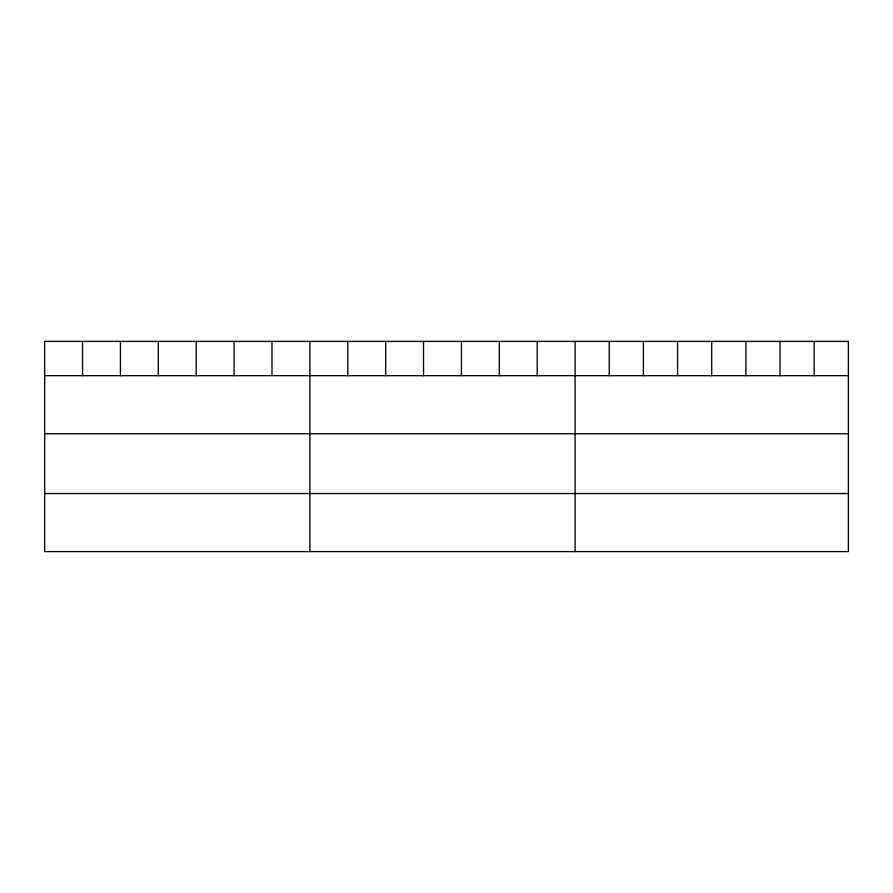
<?xml version="1.0" encoding="UTF-8"?>
<svg xmlns="http://www.w3.org/2000/svg" width="893" height="893" viewBox="0 0 893 893"><rect width="100%" height="100%" fill="white"/><g stroke="black" fill="none" stroke-linecap="round" stroke-linejoin="round"><path stroke-width="1.34" d="M44.65 375.674L848.35 375.674M44.65 433.73L848.35 433.73M44.65 493.55L848.35 493.55M814.193 341.394L814.193 375.674M780.035 341.394L780.035 375.674M745.878 341.394L745.878 375.674M711.721 341.394L711.721 375.674M677.564 341.394L677.564 375.674M643.406 341.394L643.406 375.674M609.249 341.394L609.249 375.674M575.092 341.394L575.092 551.606M537.206 341.394L537.206 375.674M499.31 341.394L499.31 375.674M461.424 341.394L461.424 375.674M423.539 341.394L423.539 375.674M385.653 341.394L385.653 375.674M347.757 341.394L347.757 375.674M309.871 341.394L309.871 551.606M271.985 341.394L271.985 375.674M234.089 341.394L234.089 375.674M196.203 341.394L196.203 375.674M158.318 341.394L158.318 375.674M120.432 341.394L120.432 375.674M82.536 341.394L82.536 375.674M848.35 341.394L44.65 341.394L44.65 551.606L848.35 551.606L848.35 341.394"/></g></svg>
